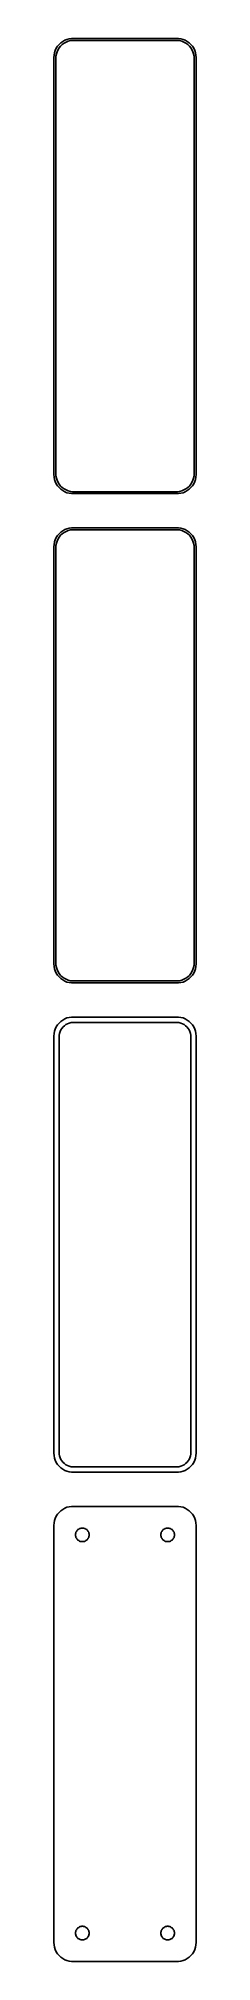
# Model space of a CAD drawing. Header units: metres. Extents: x -19 to 19, y 327 to 834.
import ezdxf

# ---------------------------------------------------------------- set-up
doc = ezdxf.new("R2010")
doc.units = ezdxf.units.M

msp = doc.modelspace()

# ---------------------------------------------------------------- linework, layer by layer
for p, q in [((-17.7951, 831.939), (-18.1315, 831.409)), ((-17.3948, 832.423), (-17.7951, 831.939)), ((-17.6624, 831.038), (-17.3428, 831.542)), ((-16.9371, 832.853), (-17.3948, 832.423)), ((-17.3428, 831.542), (-16.9626, 832.002)), ((-16.9626, 832.002), (-16.5278, 832.41)), ((-16.4291, 833.222), (-16.9371, 832.853)), ((-16.5278, 832.41), (-16.0452, 832.761)), ((-15.8789, 833.524), (-16.4291, 833.222)), ((-16.0452, 832.761), (-15.5224, 833.048)), ((-15.2951, 833.755), (-15.8789, 833.524)), ((-15.5224, 833.048), (-14.9678, 833.268)), ((-14.6869, 833.911), (-15.2951, 833.755)), ((-14.9678, 833.268), (-14.3901, 833.416)), ((-14.0639, 833.99), (-14.6869, 833.911)), ((-14.3901, 833.416), (-13.7982, 833.491)), ((14.0639, 833.99), (-14.0639, 833.99)), ((-13.7982, 833.491), (13.7982, 833.491)), ((13.7982, 833.491), (14.3901, 833.416)), ((14.6869, 833.911), (14.0639, 833.99)), ((14.3901, 833.416), (14.9678, 833.268)), ((15.2951, 833.755), (14.6869, 833.911)), ((14.9678, 833.268), (15.5224, 833.048)), ((15.8789, 833.524), (15.2951, 833.755)), ((15.5224, 833.048), (16.0452, 832.761)), ((16.4291, 833.222), (15.8789, 833.524)), ((16.0452, 832.761), (16.5278, 832.41)), ((16.9371, 832.853), (16.4291, 833.222)), ((16.5278, 832.41), (16.9626, 832.002)), ((17.3948, 832.423), (16.9371, 832.853)), ((16.9626, 832.002), (17.3428, 831.542)), ((17.3428, 831.542), (17.6624, 831.038)), ((17.7951, 831.939), (17.3948, 832.423)), ((18.1315, 831.409), (17.7951, 831.939)), ((-18.7106, 829.627), (-18.75, 829)), ((-18.75, 829), (-18.75, 719)), ((-18.5929, 830.243), (-18.7106, 829.627)), ((-18.3989, 830.841), (-18.5929, 830.243)), ((-18.1315, 831.409), (-18.3989, 830.841)), ((-18.25, 828.75), (-18.2125, 829.345)), ((-18.25, 719.25), (-18.25, 828.75)), ((-18.2125, 829.345), (-18.1008, 829.931)), ((-18.1008, 829.931), (-17.9164, 830.499)), ((-17.9164, 830.499), (-17.6624, 831.038)), ((17.6624, 831.038), (17.9164, 830.499)), ((17.9164, 830.499), (18.1008, 829.931)), ((18.1008, 829.931), (18.2125, 829.345)), ((18.3989, 830.841), (18.1315, 831.409)), ((18.2125, 829.345), (18.25, 828.75)), ((18.25, 828.75), (18.25, 719.25)), ((18.5929, 830.243), (18.3989, 830.841)), ((18.7106, 829.627), (18.5929, 830.243)), ((18.75, 829), (18.7106, 829.627)), ((18.75, 719), (18.75, 829)), ((-18.75, 719), (-18.7106, 718.373)), ((-18.7106, 718.373), (-18.5929, 717.757)), ((-18.5929, 717.757), (-18.3989, 717.159)), ((-18.3989, 717.159), (-18.1315, 716.591)), ((-18.2125, 718.655), (-18.25, 719.25)), ((-18.1008, 718.069), (-18.2125, 718.655)), ((-18.1315, 716.591), (-17.7951, 716.061)), ((-17.9164, 717.501), (-18.1008, 718.069)), ((-17.6624, 716.962), (-17.9164, 717.501)), ((-17.7951, 716.061), (-17.3948, 715.577)), ((-17.3428, 716.458), (-17.6624, 716.962)), ((-17.3948, 715.577), (-16.9371, 715.147)), ((-16.9626, 715.998), (-17.3428, 716.458)), ((-16.5278, 715.59), (-16.9626, 715.998)), ((-16.9371, 715.147), (-16.4291, 714.778)), ((-16.0452, 715.239), (-16.5278, 715.59)), ((-15.5224, 714.952), (-16.0452, 715.239)), ((-14.9678, 714.732), (-15.5224, 714.952)), ((15.5224, 714.952), (14.9678, 714.732)), ((16.0452, 715.239), (15.5224, 714.952)), ((16.5278, 715.59), (16.0452, 715.239)), ((16.4291, 714.778), (16.9371, 715.147)), ((16.9626, 715.998), (16.5278, 715.59)), ((16.9371, 715.147), (17.3948, 715.577)), ((17.3428, 716.458), (16.9626, 715.998)), ((17.6624, 716.962), (17.3428, 716.458)), ((17.3948, 715.577), (17.7951, 716.061)), ((17.9164, 717.501), (17.6624, 716.962)), ((17.7951, 716.061), (18.1315, 716.591)), ((18.1008, 718.069), (17.9164, 717.501)), ((18.2125, 718.655), (18.1008, 718.069)), ((18.1315, 716.591), (18.3989, 717.159)), ((18.25, 719.25), (18.2125, 718.655)), ((18.3989, 717.159), (18.5929, 717.757)), ((18.5929, 717.757), (18.7106, 718.373)), ((18.7106, 718.373), (18.75, 719)), ((-16.4291, 714.778), (-15.8789, 714.476)), ((-15.8789, 714.476), (-15.2951, 714.245)), ((-15.2951, 714.245), (-14.6869, 714.089)), ((-14.3901, 714.584), (-14.9678, 714.732)), ((-14.6869, 714.089), (-14.0639, 714.01)), ((-13.7982, 714.509), (-14.3901, 714.584)), ((-14.0639, 714.01), (14.0639, 714.01)), ((13.7982, 714.509), (-13.7982, 714.509)), ((14.3901, 714.584), (13.7982, 714.509)), ((14.0639, 714.01), (14.6869, 714.089)), ((14.9678, 714.732), (14.3901, 714.584)), ((14.6869, 714.089), (15.2951, 714.245)), ((15.2951, 714.245), (15.8789, 714.476)), ((15.8789, 714.476), (16.4291, 714.778)), ((-15.2951, 704.755), (-15.8789, 704.524)), ((-14.6869, 704.911), (-15.2951, 704.755)), ((-14.0639, 704.99), (-14.6869, 704.911)), ((14.0639, 704.99), (-14.0639, 704.99)), ((14.6869, 704.911), (14.0639, 704.99)), ((15.2951, 704.755), (14.6869, 704.911)), ((15.8789, 704.524), (15.2951, 704.755)), ((-18.7106, 700.627), (-18.75, 700)), ((-18.75, 700), (-18.75, 590)), ((-18.5929, 701.243), (-18.7106, 700.627)), ((-18.3989, 701.841), (-18.5929, 701.243)), ((-18.1315, 702.409), (-18.3989, 701.841)), ((-18.25, 699.75), (-18.2125, 700.345)), ((-18.25, 590.25), (-18.25, 699.75)), ((-18.2125, 700.345), (-18.1008, 700.931)), ((-17.7951, 702.939), (-18.1315, 702.409)), ((-18.1008, 700.931), (-17.9164, 701.499)), ((-17.9164, 701.499), (-17.6624, 702.038)), ((-17.3948, 703.423), (-17.7951, 702.939)), ((-17.6624, 702.038), (-17.3428, 702.542)), ((-16.9371, 703.853), (-17.3948, 703.423)), ((-17.3428, 702.542), (-16.9626, 703.002)), ((-16.9626, 703.002), (-16.5278, 703.41)), ((-16.4291, 704.222), (-16.9371, 703.853)), ((-16.5278, 703.41), (-16.0452, 703.761)), ((-15.8789, 704.524), (-16.4291, 704.222)), ((-16.0452, 703.761), (-15.5224, 704.048)), ((-15.5224, 704.048), (-14.9678, 704.268)), ((-14.9678, 704.268), (-14.3901, 704.416)), ((-14.3901, 704.416), (-13.7982, 704.491)), ((-13.7982, 704.491), (13.7982, 704.491)), ((13.7982, 704.491), (14.3901, 704.416)), ((14.3901, 704.416), (14.9678, 704.268)), ((14.9678, 704.268), (15.5224, 704.048)), ((15.5224, 704.048), (16.0452, 703.761)), ((16.4291, 704.222), (15.8789, 704.524)), ((16.0452, 703.761), (16.5278, 703.41)), ((16.9371, 703.853), (16.4291, 704.222)), ((16.5278, 703.41), (16.9626, 703.002)), ((17.3948, 703.423), (16.9371, 703.853)), ((16.9626, 703.002), (17.3428, 702.542)), ((17.3428, 702.542), (17.6624, 702.038)), ((17.7951, 702.939), (17.3948, 703.423)), ((17.6624, 702.038), (17.9164, 701.499)), ((18.1315, 702.409), (17.7951, 702.939)), ((17.9164, 701.499), (18.1008, 700.931)), ((18.1008, 700.931), (18.2125, 700.345)), ((18.3989, 701.841), (18.1315, 702.409)), ((18.2125, 700.345), (18.25, 699.75)), ((18.25, 699.75), (18.25, 590.25)), ((18.5929, 701.243), (18.3989, 701.841)), ((18.7106, 700.627), (18.5929, 701.243)), ((18.75, 700), (18.7106, 700.627)), ((18.75, 590), (18.75, 700)), ((-18.75, 590), (-18.7106, 589.373)), ((-18.7106, 589.373), (-18.5929, 588.757)), ((-18.5929, 588.757), (-18.3989, 588.159)), ((-18.3989, 588.159), (-18.1315, 587.591)), ((-18.2125, 589.655), (-18.25, 590.25)), ((-18.1008, 589.069), (-18.2125, 589.655)), ((-17.9164, 588.501), (-18.1008, 589.069)), ((-17.6624, 587.962), (-17.9164, 588.501)), ((17.9164, 588.501), (17.6624, 587.962)), ((18.1008, 589.069), (17.9164, 588.501)), ((18.2125, 589.655), (18.1008, 589.069)), ((18.1315, 587.591), (18.3989, 588.159)), ((18.25, 590.25), (18.2125, 589.655)), ((18.3989, 588.159), (18.5929, 588.757)), ((18.5929, 588.757), (18.7106, 589.373)), ((18.7106, 589.373), (18.75, 590)), ((-18.1315, 587.591), (-17.7951, 587.061)), ((-17.7951, 587.061), (-17.3948, 586.577)), ((-17.3428, 587.458), (-17.6624, 587.962)), ((-17.3948, 586.577), (-16.9371, 586.147)), ((-16.9626, 586.998), (-17.3428, 587.458)), ((-16.5278, 586.59), (-16.9626, 586.998)), ((-16.9371, 586.147), (-16.4291, 585.778)), ((-16.0452, 586.239), (-16.5278, 586.59)), ((-16.4291, 585.778), (-15.8789, 585.476)), ((-15.5224, 585.952), (-16.0452, 586.239)), ((-15.8789, 585.476), (-15.2951, 585.245)), ((-14.9678, 585.732), (-15.5224, 585.952)), ((-15.2951, 585.245), (-14.6869, 585.089)), ((-14.3901, 585.584), (-14.9678, 585.732)), ((-14.6869, 585.089), (-14.0639, 585.01)), ((-13.7982, 585.509), (-14.3901, 585.584)), ((-14.0639, 585.01), (14.0639, 585.01)), ((13.7982, 585.509), (-13.7982, 585.509)), ((14.3901, 585.584), (13.7982, 585.509)), ((14.0639, 585.01), (14.6869, 585.089)), ((14.9678, 585.732), (14.3901, 585.584)), ((14.6869, 585.089), (15.2951, 585.245)), ((15.5224, 585.952), (14.9678, 585.732)), ((15.2951, 585.245), (15.8789, 585.476)), ((16.0452, 586.239), (15.5224, 585.952)), ((15.8789, 585.476), (16.4291, 585.778)), ((16.5278, 586.59), (16.0452, 586.239)), ((16.4291, 585.778), (16.9371, 586.147)), ((16.9626, 586.998), (16.5278, 586.59)), ((16.9371, 586.147), (17.3948, 586.577)), ((17.3428, 587.458), (16.9626, 586.998)), ((17.6624, 587.962), (17.3428, 587.458)), ((17.3948, 586.577), (17.7951, 587.061)), ((17.7951, 587.061), (18.1315, 587.591)), ((-18.1315, 573.409), (-18.3989, 572.841)), ((-17.7951, 573.939), (-18.1315, 573.409)), ((-17.3948, 574.423), (-17.7951, 573.939)), ((-16.9371, 574.853), (-17.3948, 574.423)), ((-16.4291, 575.222), (-16.9371, 574.853)), ((-16.8908, 572.614), (-16.6305, 573.024)), ((-16.6305, 573.024), (-16.3207, 573.399)), ((-15.8789, 575.524), (-16.4291, 575.222)), ((-16.3207, 573.399), (-15.9665, 573.731)), ((-15.9665, 573.731), (-15.5734, 574.017)), ((-15.2951, 575.755), (-15.8789, 575.524)), ((-15.5734, 574.017), (-15.1475, 574.251)), ((-14.6869, 575.911), (-15.2951, 575.755)), ((-15.1475, 574.251), (-14.6957, 574.43)), ((-14.6957, 574.43), (-14.2251, 574.551)), ((-14.0639, 575.99), (-14.6869, 575.911)), ((-14.2251, 574.551), (-13.743, 574.612)), ((14.0639, 575.99), (-14.0639, 575.99)), ((-13.743, 574.612), (13.743, 574.612)), ((13.743, 574.612), (14.2251, 574.551)), ((14.6869, 575.911), (14.0639, 575.99)), ((14.2251, 574.551), (14.6957, 574.43)), ((15.2951, 575.755), (14.6869, 575.911)), ((14.6957, 574.43), (15.1475, 574.251)), ((15.1475, 574.251), (15.5734, 574.017)), ((15.8789, 575.524), (15.2951, 575.755)), ((15.5734, 574.017), (15.9665, 573.731)), ((16.4291, 575.222), (15.8789, 575.524)), ((15.9665, 573.731), (16.3207, 573.399)), ((16.3207, 573.399), (16.6305, 573.024)), ((16.9371, 574.853), (16.4291, 575.222)), ((16.6305, 573.024), (16.8908, 572.614)), ((17.3948, 574.423), (16.9371, 574.853)), ((17.7951, 573.939), (17.3948, 574.423)), ((18.1315, 573.409), (17.7951, 573.939)), ((18.3989, 572.841), (18.1315, 573.409)), ((-18.7106, 571.627), (-18.75, 571)), ((-18.75, 571), (-18.75, 461)), ((-18.5929, 572.243), (-18.7106, 571.627)), ((-18.3989, 572.841), (-18.5929, 572.243)), ((-17.3695, 570.75), (-17.339, 571.235)), ((-17.3695, 461.25), (-17.3695, 570.75)), ((-17.339, 571.235), (-17.2479, 571.712)), ((-17.2479, 571.712), (-17.0977, 572.174)), ((-17.0977, 572.174), (-16.8908, 572.614)), ((16.8908, 572.614), (17.0977, 572.174)), ((17.0977, 572.174), (17.2479, 571.712)), ((17.2479, 571.712), (17.339, 571.235)), ((17.339, 571.235), (17.3695, 570.75)), ((17.3695, 570.75), (17.3695, 461.25)), ((18.5929, 572.243), (18.3989, 572.841)), ((18.7106, 571.627), (18.5929, 572.243)), ((18.75, 571), (18.7106, 571.627)), ((18.75, 461), (18.75, 571)), ((-18.75, 461), (-18.7106, 460.373)), ((-18.7106, 460.373), (-18.5929, 459.757)), ((-18.5929, 459.757), (-18.3989, 459.159)), ((-18.3989, 459.159), (-18.1315, 458.591)), ((-18.1315, 458.591), (-17.7951, 458.061)), ((-17.7951, 458.061), (-17.3948, 457.577)), ((-17.3948, 457.577), (-16.9371, 457.147)), ((-17.339, 460.765), (-17.3695, 461.25)), ((-17.2479, 460.288), (-17.339, 460.765)), ((-17.0977, 459.826), (-17.2479, 460.288)), ((-16.8908, 459.386), (-17.0977, 459.826)), ((-16.9371, 457.147), (-16.4291, 456.778)), ((-16.6305, 458.976), (-16.8908, 459.386)), ((-16.3207, 458.601), (-16.6305, 458.976)), ((-16.4291, 456.778), (-15.8789, 456.476)), ((-15.9665, 458.269), (-16.3207, 458.601)), ((-15.5734, 457.983), (-15.9665, 458.269)), ((-15.8789, 456.476), (-15.2951, 456.245)), ((-15.1475, 457.749), (-15.5734, 457.983)), ((-14.6957, 457.57), (-15.1475, 457.749)), ((-14.2251, 457.449), (-14.6957, 457.57)), ((-13.743, 457.388), (-14.2251, 457.449)), ((13.743, 457.388), (-13.743, 457.388)), ((14.2251, 457.449), (13.743, 457.388)), ((14.6957, 457.57), (14.2251, 457.449)), ((15.1475, 457.749), (14.6957, 457.57)), ((15.5734, 457.983), (15.1475, 457.749)), ((15.2951, 456.245), (15.8789, 456.476)), ((15.9665, 458.269), (15.5734, 457.983)), ((15.8789, 456.476), (16.4291, 456.778)), ((16.3207, 458.601), (15.9665, 458.269)), ((16.6305, 458.976), (16.3207, 458.601)), ((16.4291, 456.778), (16.9371, 457.147)), ((16.8908, 459.386), (16.6305, 458.976)), ((17.0977, 459.826), (16.8908, 459.386)), ((16.9371, 457.147), (17.3948, 457.577)), ((17.2479, 460.288), (17.0977, 459.826)), ((17.339, 460.765), (17.2479, 460.288)), ((17.3695, 461.25), (17.339, 460.765)), ((17.3948, 457.577), (17.7951, 458.061)), ((17.7951, 458.061), (18.1315, 458.591)), ((18.1315, 458.591), (18.3989, 459.159)), ((18.3989, 459.159), (18.5929, 459.757)), ((18.5929, 459.757), (18.7106, 460.373)), ((18.7106, 460.373), (18.75, 461)), ((-15.2951, 456.245), (-14.6869, 456.089)), ((-14.6869, 456.089), (-14.0639, 456.01)), ((-14.0639, 456.01), (14.0639, 456.01)), ((14.0639, 456.01), (14.6869, 456.089)), ((14.6869, 456.089), (15.2951, 456.245)), ((-16.4291, 446.222), (-16.9371, 445.853)), ((-15.8789, 446.524), (-16.4291, 446.222)), ((-15.2951, 446.755), (-15.8789, 446.524)), ((-14.6869, 446.911), (-15.2951, 446.755)), ((-14.0639, 446.99), (-14.6869, 446.911)), ((14.0639, 446.99), (-14.0639, 446.99)), ((14.6869, 446.911), (14.0639, 446.99)), ((15.2951, 446.755), (14.6869, 446.911)), ((15.8789, 446.524), (15.2951, 446.755)), ((16.4291, 446.222), (15.8789, 446.524)), ((16.9371, 445.853), (16.4291, 446.222)), ((-18.7106, 442.627), (-18.75, 442)), ((-18.75, 442), (-18.75, 332)), ((-18.5929, 443.243), (-18.7106, 442.627)), ((-18.3989, 443.841), (-18.5929, 443.243)), ((-18.1315, 444.409), (-18.3989, 443.841)), ((-17.7951, 444.939), (-18.1315, 444.409)), ((-17.3948, 445.423), (-17.7951, 444.939)), ((-16.9371, 445.853), (-17.3948, 445.423)), ((-12.2145, 441.02), (-12.0164, 441.129)), ((-12.0164, 441.129), (-11.8062, 441.212)), ((-11.8062, 441.212), (-11.5873, 441.268)), ((-11.5873, 441.268), (-11.363, 441.296)), ((-11.363, 441.296), (-11.137, 441.296)), ((-11.137, 441.296), (-10.9127, 441.268)), ((-10.9127, 441.268), (-10.6938, 441.212)), ((-10.6938, 441.212), (-10.4836, 441.129)), ((-10.4836, 441.129), (-10.2855, 441.02)), ((10.2855, 441.02), (10.4836, 441.129)), ((10.4836, 441.129), (10.6938, 441.212)), ((10.6938, 441.212), (10.9127, 441.268)), ((10.9127, 441.268), (11.137, 441.296)), ((11.137, 441.296), (11.363, 441.296)), ((11.363, 441.296), (11.5873, 441.268)), ((11.5873, 441.268), (11.8062, 441.212)), ((11.8062, 441.212), (12.0164, 441.129)), ((12.0164, 441.129), (12.2145, 441.02)), ((17.3948, 445.423), (16.9371, 445.853)), ((17.7951, 444.939), (17.3948, 445.423)), ((18.1315, 444.409), (17.7951, 444.939)), ((18.3989, 443.841), (18.1315, 444.409)), ((18.5929, 443.243), (18.3989, 443.841)), ((18.7106, 442.627), (18.5929, 443.243)), ((18.75, 442), (18.7106, 442.627)), ((18.75, 332), (18.75, 442)), ((-13.05, 439.5), (-13.0358, 439.726)), ((-13.0358, 439.274), (-13.05, 439.5)), ((-13.0358, 439.726), (-12.9934, 439.948)), ((-12.9934, 439.052), (-13.0358, 439.274)), ((-12.9934, 439.948), (-12.9236, 440.163)), ((-12.9236, 438.837), (-12.9934, 439.052)), ((-12.9236, 440.163), (-12.8273, 440.367)), ((-12.8273, 438.633), (-12.9236, 438.837)), ((-12.8273, 440.367), (-12.7062, 440.558)), ((-12.7062, 438.442), (-12.8273, 438.633)), ((-12.7062, 440.558), (-12.5621, 440.732)), ((-12.5621, 438.268), (-12.7062, 438.442)), ((-12.5621, 440.732), (-12.3974, 440.887)), ((-12.3974, 438.113), (-12.5621, 438.268)), ((-12.3974, 440.887), (-12.2145, 441.02)), ((-12.2145, 437.98), (-12.3974, 438.113)), ((-12.0164, 437.871), (-12.2145, 437.98)), ((-11.8062, 437.788), (-12.0164, 437.871)), ((-11.5873, 437.732), (-11.8062, 437.788)), ((-11.363, 437.704), (-11.5873, 437.732)), ((-11.137, 437.704), (-11.363, 437.704)), ((-10.9127, 437.732), (-11.137, 437.704)), ((-10.6938, 437.788), (-10.9127, 437.732)), ((-10.4836, 437.871), (-10.6938, 437.788)), ((-10.2855, 437.98), (-10.4836, 437.871)), ((-10.2855, 441.02), (-10.1026, 440.887)), ((-10.1026, 438.113), (-10.2855, 437.98)), ((-10.1026, 440.887), (-9.93785, 440.732)), ((-9.93785, 438.268), (-10.1026, 438.113)), ((-9.93785, 440.732), (-9.79376, 440.558)), ((-9.79376, 438.442), (-9.93785, 438.268)), ((-9.79376, 440.558), (-9.67264, 440.367)), ((-9.67264, 438.633), (-9.79376, 438.442)), ((-9.67264, 440.367), (-9.5764, 440.163)), ((-9.5764, 438.837), (-9.67264, 438.633)), ((-9.5764, 440.163), (-9.50655, 439.948)), ((-9.50655, 439.052), (-9.5764, 438.837)), ((-9.50655, 439.948), (-9.46419, 439.726)), ((-9.46419, 439.274), (-9.50655, 439.052)), ((-9.46419, 439.726), (-9.45, 439.5)), ((-9.45, 439.5), (-9.46419, 439.274)), ((9.45, 439.5), (9.46419, 439.726)), ((9.46419, 439.274), (9.45, 439.5)), ((9.46419, 439.726), (9.50655, 439.948)), ((9.50655, 439.052), (9.46419, 439.274)), ((9.50655, 439.948), (9.5764, 440.163)), ((9.5764, 438.837), (9.50655, 439.052)), ((9.5764, 440.163), (9.67264, 440.367)), ((9.67264, 438.633), (9.5764, 438.837)), ((9.67264, 440.367), (9.79376, 440.558)), ((9.79376, 438.442), (9.67264, 438.633)), ((9.79376, 440.558), (9.93785, 440.732)), ((9.93785, 438.268), (9.79376, 438.442)), ((9.93785, 440.732), (10.1026, 440.887)), ((10.1026, 438.113), (9.93785, 438.268)), ((10.1026, 440.887), (10.2855, 441.02)), ((10.2855, 437.98), (10.1026, 438.113)), ((10.4836, 437.871), (10.2855, 437.98)), ((10.6938, 437.788), (10.4836, 437.871)), ((10.9127, 437.732), (10.6938, 437.788)), ((11.137, 437.704), (10.9127, 437.732)), ((11.363, 437.704), (11.137, 437.704)), ((11.5873, 437.732), (11.363, 437.704)), ((11.8062, 437.788), (11.5873, 437.732)), ((12.0164, 437.871), (11.8062, 437.788)), ((12.2145, 437.98), (12.0164, 437.871)), ((12.2145, 441.02), (12.3974, 440.887)), ((12.3974, 438.113), (12.2145, 437.98)), ((12.3974, 440.887), (12.5621, 440.732)), ((12.5621, 438.268), (12.3974, 438.113)), ((12.5621, 440.732), (12.7062, 440.558)), ((12.7062, 438.442), (12.5621, 438.268)), ((12.7062, 440.558), (12.8273, 440.367)), ((12.8273, 438.633), (12.7062, 438.442)), ((12.8273, 440.367), (12.9236, 440.163)), ((12.9236, 438.837), (12.8273, 438.633)), ((12.9236, 440.163), (12.9934, 439.948)), ((12.9934, 439.052), (12.9236, 438.837)), ((12.9934, 439.948), (13.0358, 439.726)), ((13.0358, 439.274), (12.9934, 439.052)), ((13.0358, 439.726), (13.05, 439.5)), ((13.05, 439.5), (13.0358, 439.274)), ((-13.05, 334.5), (-13.0358, 334.726)), ((-13.0358, 334.726), (-12.9934, 334.948)), ((-12.9934, 334.948), (-12.9236, 335.163)), ((-12.9236, 335.163), (-12.8273, 335.367)), ((-12.8273, 335.367), (-12.7062, 335.558)), ((-12.7062, 335.558), (-12.5621, 335.732)), ((-12.5621, 335.732), (-12.3974, 335.887)), ((-12.3974, 335.887), (-12.2145, 336.02)), ((-12.2145, 336.02), (-12.0164, 336.129)), ((-12.0164, 336.129), (-11.8062, 336.212)), ((-11.8062, 336.212), (-11.5873, 336.268)), ((-11.5873, 336.268), (-11.363, 336.296)), ((-11.363, 336.296), (-11.137, 336.296)), ((-11.137, 336.296), (-10.9127, 336.268)), ((-10.9127, 336.268), (-10.6938, 336.212)), ((-10.6938, 336.212), (-10.4836, 336.129)), ((-10.4836, 336.129), (-10.2855, 336.02)), ((-10.2855, 336.02), (-10.1026, 335.887)), ((-10.1026, 335.887), (-9.93785, 335.732)), ((-9.93785, 335.732), (-9.79376, 335.558)), ((-9.79376, 335.558), (-9.67264, 335.367)), ((-9.67264, 335.367), (-9.5764, 335.163)), ((-9.5764, 335.163), (-9.50655, 334.948)), ((-9.50655, 334.948), (-9.46419, 334.726)), ((-9.46419, 334.726), (-9.45, 334.5)), ((9.45, 334.5), (9.46419, 334.726)), ((9.46419, 334.726), (9.50655, 334.948)), ((9.50655, 334.948), (9.5764, 335.163)), ((9.5764, 335.163), (9.67264, 335.367)), ((9.67264, 335.367), (9.79376, 335.558)), ((9.79376, 335.558), (9.93785, 335.732)), ((9.93785, 335.732), (10.1026, 335.887)), ((10.1026, 335.887), (10.2855, 336.02)), ((10.2855, 336.02), (10.4836, 336.129)), ((10.4836, 336.129), (10.6938, 336.212)), ((10.6938, 336.212), (10.9127, 336.268)), ((10.9127, 336.268), (11.137, 336.296)), ((11.137, 336.296), (11.363, 336.296)), ((11.363, 336.296), (11.5873, 336.268)), ((11.5873, 336.268), (11.8062, 336.212)), ((11.8062, 336.212), (12.0164, 336.129)), ((12.0164, 336.129), (12.2145, 336.02)), ((12.2145, 336.02), (12.3974, 335.887)), ((12.3974, 335.887), (12.5621, 335.732)), ((12.5621, 335.732), (12.7062, 335.558)), ((12.7062, 335.558), (12.8273, 335.367)), ((12.8273, 335.367), (12.9236, 335.163)), ((12.9236, 335.163), (12.9934, 334.948)), ((12.9934, 334.948), (13.0358, 334.726)), ((13.0358, 334.726), (13.05, 334.5)), ((-18.75, 332), (-18.7106, 331.373)), ((-18.7106, 331.373), (-18.5929, 330.757)), ((-18.5929, 330.757), (-18.3989, 330.159)), ((-18.3989, 330.159), (-18.1315, 329.591)), ((-18.1315, 329.591), (-17.7951, 329.061)), ((-13.0358, 334.274), (-13.05, 334.5)), ((-12.9934, 334.052), (-13.0358, 334.274)), ((-12.9236, 333.837), (-12.9934, 334.052)), ((-12.8273, 333.633), (-12.9236, 333.837)), ((-12.7062, 333.442), (-12.8273, 333.633)), ((-12.5621, 333.268), (-12.7062, 333.442)), ((-12.3974, 333.113), (-12.5621, 333.268)), ((-12.2145, 332.98), (-12.3974, 333.113)), ((-12.0164, 332.871), (-12.2145, 332.98)), ((-11.8062, 332.788), (-12.0164, 332.871)), ((-11.5873, 332.732), (-11.8062, 332.788)), ((-11.363, 332.704), (-11.5873, 332.732)), ((-11.137, 332.704), (-11.363, 332.704)), ((-10.9127, 332.732), (-11.137, 332.704)), ((-10.6938, 332.788), (-10.9127, 332.732)), ((-10.4836, 332.871), (-10.6938, 332.788)), ((-10.2855, 332.98), (-10.4836, 332.871)), ((-10.1026, 333.113), (-10.2855, 332.98)), ((-9.93785, 333.268), (-10.1026, 333.113)), ((-9.79376, 333.442), (-9.93785, 333.268)), ((-9.67264, 333.633), (-9.79376, 333.442)), ((-9.5764, 333.837), (-9.67264, 333.633)), ((-9.50655, 334.052), (-9.5764, 333.837)), ((-9.46419, 334.274), (-9.50655, 334.052)), ((-9.45, 334.5), (-9.46419, 334.274)), ((9.46419, 334.274), (9.45, 334.5)), ((9.50655, 334.052), (9.46419, 334.274)), ((9.5764, 333.837), (9.50655, 334.052)), ((9.67264, 333.633), (9.5764, 333.837)), ((9.79376, 333.442), (9.67264, 333.633)), ((9.93785, 333.268), (9.79376, 333.442)), ((10.1026, 333.113), (9.93785, 333.268)), ((10.2855, 332.98), (10.1026, 333.113)), ((10.4836, 332.871), (10.2855, 332.98)), ((10.6938, 332.788), (10.4836, 332.871)), ((10.9127, 332.732), (10.6938, 332.788)), ((11.137, 332.704), (10.9127, 332.732)), ((11.363, 332.704), (11.137, 332.704)), ((11.5873, 332.732), (11.363, 332.704)), ((11.8062, 332.788), (11.5873, 332.732)), ((12.0164, 332.871), (11.8062, 332.788)), ((12.2145, 332.98), (12.0164, 332.871)), ((12.3974, 333.113), (12.2145, 332.98)), ((12.5621, 333.268), (12.3974, 333.113)), ((12.7062, 333.442), (12.5621, 333.268)), ((12.8273, 333.633), (12.7062, 333.442)), ((12.9236, 333.837), (12.8273, 333.633)), ((12.9934, 334.052), (12.9236, 333.837)), ((13.0358, 334.274), (12.9934, 334.052)), ((13.05, 334.5), (13.0358, 334.274)), ((17.7951, 329.061), (18.1315, 329.591)), ((18.1315, 329.591), (18.3989, 330.159)), ((18.3989, 330.159), (18.5929, 330.757)), ((18.5929, 330.757), (18.7106, 331.373)), ((18.7106, 331.373), (18.75, 332)), ((-17.7951, 329.061), (-17.3948, 328.577)), ((-17.3948, 328.577), (-16.9371, 328.147)), ((-16.9371, 328.147), (-16.4291, 327.778)), ((-16.4291, 327.778), (-15.8789, 327.476)), ((-15.8789, 327.476), (-15.2951, 327.245)), ((-15.2951, 327.245), (-14.6869, 327.089)), ((-14.6869, 327.089), (-14.0639, 327.01)), ((-14.0639, 327.01), (14.0639, 327.01)), ((14.0639, 327.01), (14.6869, 327.089)), ((14.6869, 327.089), (15.2951, 327.245)), ((15.2951, 327.245), (15.8789, 327.476)), ((15.8789, 327.476), (16.4291, 327.778)), ((16.4291, 327.778), (16.9371, 328.147)), ((16.9371, 328.147), (17.3948, 328.577)), ((17.3948, 328.577), (17.7951, 329.061))]:
    msp.add_line(p, q)

doc.saveas('drawing.dxf')
